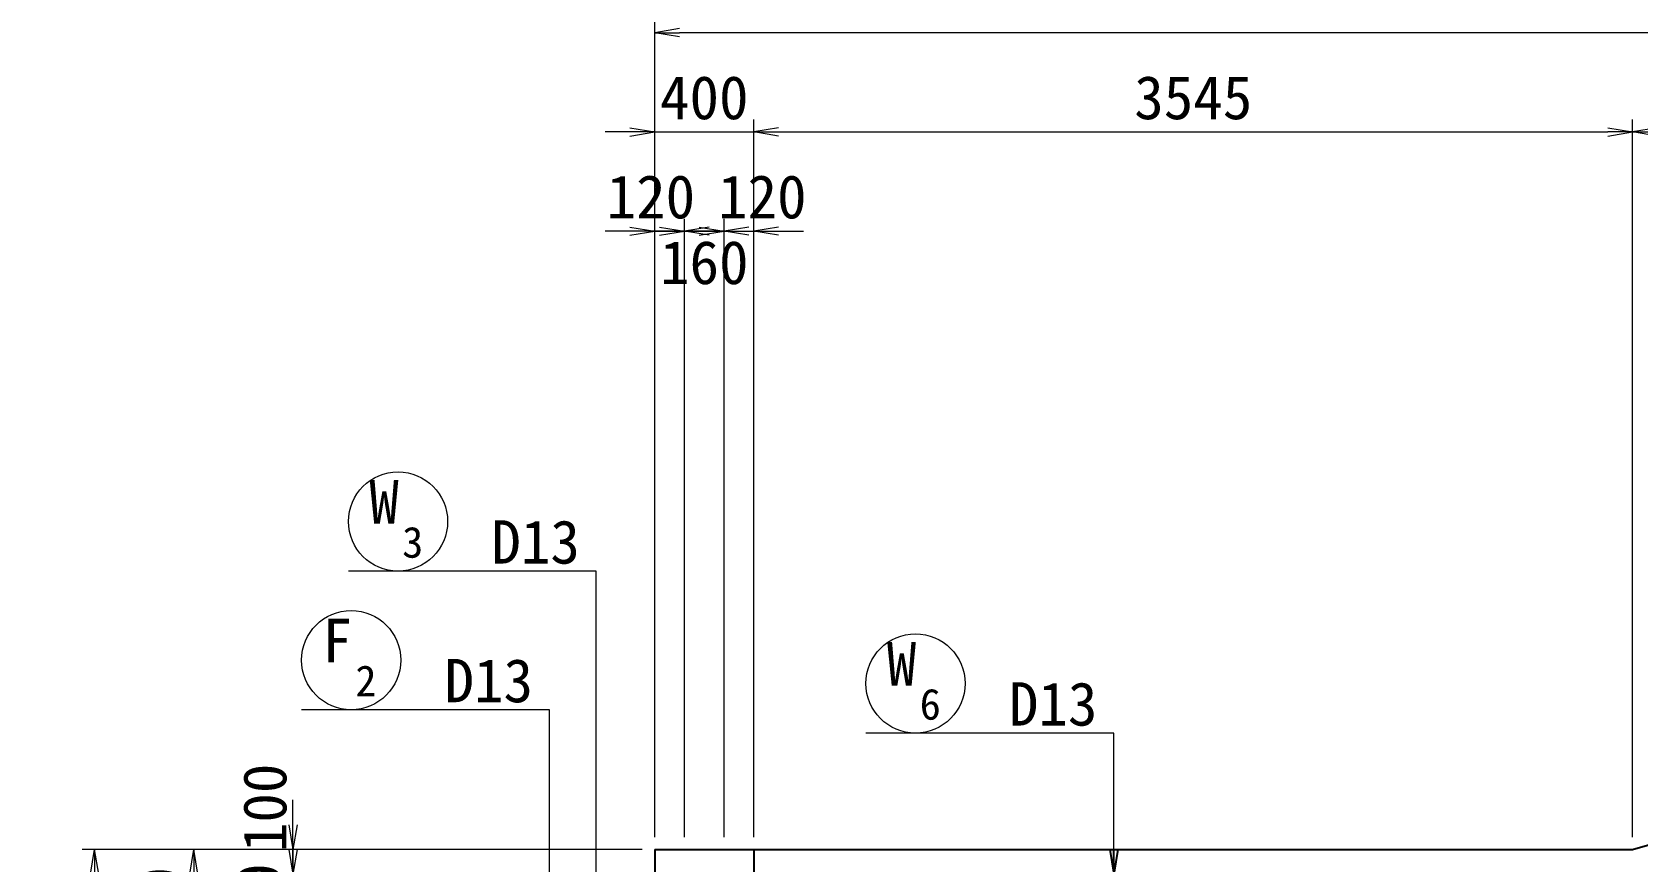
# Model space of a CAD drawing. Header units: millimetres. Extents: x 0 to 126150, y 0 to 29700.
# Drawn here: x 46970 to 53448, y 21142 to 24489 of the extents above; entities that cross this region are included whole.
import ezdxf
from ezdxf.enums import TextEntityAlignment as Align

# ---------------------------------------------------------------- set-up
doc = ezdxf.new("R2010")
doc.units = ezdxf.units.MM
doc.header["$LTSCALE"] = 500
doc.linetypes.add('DASHED2', pattern=[0.375, 0.25, -0.125])
doc.layers.get('Defpoints').update_dxf_attribs({"color": 8})
for name, color, linetype, lineweight in [('D-STR', 3, 'Continuous', 25), ('D-STR-DIM', 7, 'Continuous', 13), ('D-STR-HTXT', 4, 'Continuous', 13), ('D-STR-TXT', 7, 'Continuous', 13)]:
    doc.layers.add(name, color=color, linetype=linetype, lineweight=lineweight)
doc.styles.add('YOKO_GOTHIC', font='')
doc.styles.get('YOKO_GOTHIC').set_extended_font_data('MS Gothic')
doc.dimstyles.new('S50', dxfattribs={"dimscale": 50, "dimtxt": 3.5, "dimasz": 2, "dimexe": 1, "dimexo": 1, "dimgap": 1, "dimtad": 1, "dimdec": 0, "dimzin": 1, "dimdsep": 46, "dimtxsty": 'YOKO_GOTHIC', "dimblk": 'OPEN', "dimcen": 0, "dimclrd": 256, "dimclre": 256, "dimclrt": 256, "dimaunit": 1, "dimadec": 3, "dimazin": 0, "dimtfac": 1, "dimtdec": 0, "dimtix": 1, "dimtmove": 2, "dimatfit": 3, "dimldrblk": 'OPEN', "dimfxl": 1, "dimlwd": -1, "dimlwe": -1, "dimarcsym": 2})

# ---------------------------------------------------------------- blocks, each defined once
blk = doc.blocks.new('_Open')
at = {"color": 0, "linetype": 'ByBlock', "lineweight": -2}
for p, q in [((-1, 0.167), (0, 0)), ((-1, -0.167), (0, 0)), ((0, 0), (-1, 0))]:
    blk.add_line(p, q, dxfattribs=at)
blk = doc.blocks.new('*D112')
at = {"layer": 'D-STR-DIM', "ltscale": 1500, "transparency": 16777216}
for p, q in [((48022.1, 21292.3), (48022.1, 21392.3)), ((49431.5, 21192.3), (47972.1, 21192.3)), ((48022.1, 21192.3), (48022.1, 21092.3)), ((49431.5, 21092.3), (47972.1, 21092.3)), ((48022.1, 20992.3), (48022.1, 20892.3))]:
    blk.add_line(p, q, dxfattribs=at)
at = {"layer": 'Defpoints', "color": 0, "ltscale": 1500, "transparency": 16777216}
for p in [(49481.5, 21192.3), (48022.1, 21092.3), (49481.5, 21092.3)]:
    blk.add_point(p, dxfattribs=at)
at = {"layer": 'D-STR-DIM', "ltscale": 1500, "transparency": 16777216, "xscale": 100, "yscale": 100, "zscale": 100}
for p, rotation in [((48022.1, 21192.3), 270), ((48022.1, 21092.3), 90)]:
    blk.add_blockref('_Open', p, dxfattribs=dict(at, rotation=rotation))
at = {"layer": 'D-STR-DIM', "ltscale": 1500, "transparency": 16777216, "insert": (47909.6, 21360.1), "char_height": 175, "attachment_point": 5, "rotation": 90, "style": 'YOKO_GOTHIC'}
blk.add_mtext('100', dxfattribs=at)
blk = doc.blocks.new('*D113')
at = {"layer": 'D-STR-DIM', "ltscale": 1500, "transparency": 16777216}
for p, q in [((48022.1, 21192.3), (48022.1, 21292.3)), ((49431.5, 21092.3), (47972.1, 21092.3)), ((48022.1, 21092.3), (48022.1, 20822.3)), ((49431.5, 20822.3), (47972.1, 20822.3)), ((48022.1, 20722.3), (48022.1, 20622.3))]:
    blk.add_line(p, q, dxfattribs=at)
at = {"layer": 'Defpoints', "color": 0, "ltscale": 1500, "transparency": 16777216}
for p in [(49481.5, 21092.3), (48022.1, 20822.3), (49481.5, 20822.3)]:
    blk.add_point(p, dxfattribs=at)
at = {"layer": 'D-STR-DIM', "ltscale": 1500, "transparency": 16777216, "xscale": 100, "yscale": 100, "zscale": 100}
for p, rotation in [((48022.1, 21092.3), 270), ((48022.1, 20822.3), 90)]:
    blk.add_blockref('_Open', p, dxfattribs=dict(at, rotation=rotation))
at = {"layer": 'D-STR-DIM', "ltscale": 1500, "transparency": 16777216, "insert": (47884.6, 20957.3), "char_height": 175, "attachment_point": 5, "rotation": 90, "style": 'YOKO_GOTHIC'}
blk.add_mtext('270', dxfattribs=at)
blk = doc.blocks.new('*D118')
at = {"layer": 'D-STR-DIM', "ltscale": 1500, "transparency": 16777216}
for p, q in [((49431.5, 21192.3), (47572.1, 21192.3)), ((47622.1, 20792.3), (47622.1, 21092.3)), ((49431.5, 20692.3), (47572.1, 20692.3))]:
    blk.add_line(p, q, dxfattribs=at)
at = {"layer": 'Defpoints', "color": 0, "ltscale": 1500, "transparency": 16777216}
for p in [(47622.1, 21192.3), (49481.5, 21192.3), (49481.5, 20692.3)]:
    blk.add_point(p, dxfattribs=at)
at = {"layer": 'D-STR-DIM', "ltscale": 1500, "transparency": 16777216, "xscale": 100, "yscale": 100, "zscale": 100}
for p, rotation in [((47622.1, 21192.3), 90), ((47622.1, 20692.3), 270)]:
    blk.add_blockref('_Open', p, dxfattribs=dict(at, rotation=rotation))
at = {"layer": 'D-STR-DIM', "ltscale": 1500, "transparency": 16777216, "insert": (47484.6, 20942.3), "char_height": 175, "attachment_point": 5, "rotation": 90, "style": 'YOKO_GOTHIC'}
blk.add_mtext('500', dxfattribs=at)
blk = doc.blocks.new('*D119')
at = {"layer": 'D-STR-DIM', "ltscale": 1500, "transparency": 16777216}
for p, q in [((49431.5, 21192.3), (47172.1, 21192.3)), ((47222.1, 19792.3), (47222.1, 21092.3)), ((49431.5, 19692.3), (47172.1, 19692.3))]:
    blk.add_line(p, q, dxfattribs=at)
at = {"layer": 'Defpoints', "color": 0, "ltscale": 1500, "transparency": 16777216}
for p in [(47222.1, 21192.3), (49481.5, 21192.3), (49481.5, 19692.3)]:
    blk.add_point(p, dxfattribs=at)
at = {"layer": 'D-STR-DIM', "ltscale": 1500, "transparency": 16777216, "xscale": 100, "yscale": 100, "zscale": 100}
for p, rotation in [((47222.1, 21192.3), 90), ((47222.1, 19692.3), 270)]:
    blk.add_blockref('_Open', p, dxfattribs=dict(at, rotation=rotation))
at = {"layer": 'D-STR-DIM', "ltscale": 1500, "transparency": 16777216, "insert": (47084.6, 20442.3), "char_height": 175, "attachment_point": 5, "rotation": 90, "style": 'YOKO_GOTHIC'}
blk.add_mtext('1500', dxfattribs=at)
blk = doc.blocks.new('*D120')
at = {"layer": 'D-STR-DIM', "ltscale": 1500, "transparency": 16777216}
for p, q in [((49481.5, 21242.3), (49481.5, 23736.1)), ((49601.5, 21242.3), (49601.5, 23736.1)), ((49381.5, 23686.1), (49281.5, 23686.1)), ((49481.5, 23686.1), (49601.5, 23686.1)), ((49701.5, 23686.1), (49801.5, 23686.1))]:
    blk.add_line(p, q, dxfattribs=at)
at = {"layer": 'Defpoints', "color": 0, "ltscale": 1500, "transparency": 16777216}
for p in [(49601.5, 23686.1), (49481.5, 21192.3), (49601.5, 21192.3)]:
    blk.add_point(p, dxfattribs=at)
at = {"layer": 'D-STR-DIM', "ltscale": 1500, "transparency": 16777216, "xscale": 100, "yscale": 100, "zscale": 100}
blk.add_blockref('_Open', (49481.5, 23686.1), dxfattribs=at)
at = {"layer": 'D-STR-DIM', "ltscale": 1500, "transparency": 16777216, "xscale": 100, "yscale": 100, "zscale": 100, "rotation": 180}
blk.add_blockref('_Open', (49601.5, 23686.1), dxfattribs=at)
at = {"layer": 'D-STR-DIM', "ltscale": 1500, "transparency": 16777216, "insert": (49466, 23823.6), "char_height": 175, "attachment_point": 5, "style": 'YOKO_GOTHIC'}
blk.add_mtext('120', dxfattribs=at)
blk = doc.blocks.new('*D121')
at = {"layer": 'D-STR-DIM', "ltscale": 1500, "transparency": 16777216}
for p, q in [((49601.5, 21242.3), (49601.5, 23736.1)), ((49761.5, 21242.3), (49761.5, 23736.1)), ((49501.5, 23686.1), (49401.5, 23686.1)), ((49601.5, 23686.1), (49761.5, 23686.1)), ((49861.5, 23686.1), (49961.5, 23686.1))]:
    blk.add_line(p, q, dxfattribs=at)
at = {"layer": 'Defpoints', "color": 0, "ltscale": 1500, "transparency": 16777216}
for p in [(49761.5, 23686.1), (49601.5, 21192.3), (49761.5, 21192.3)]:
    blk.add_point(p, dxfattribs=at)
at = {"layer": 'D-STR-DIM', "ltscale": 1500, "transparency": 16777216, "xscale": 100, "yscale": 100, "zscale": 100}
blk.add_blockref('_Open', (49601.5, 23686.1), dxfattribs=at)
at = {"layer": 'D-STR-DIM', "ltscale": 1500, "transparency": 16777216, "xscale": 100, "yscale": 100, "zscale": 100, "rotation": 180}
blk.add_blockref('_Open', (49761.5, 23686.1), dxfattribs=at)
at = {"layer": 'D-STR-DIM', "ltscale": 1500, "transparency": 16777216, "insert": (49681.5, 23558.6), "char_height": 175, "attachment_point": 5, "style": 'YOKO_GOTHIC'}
blk.add_mtext('160', dxfattribs=at)
blk = doc.blocks.new('*D122')
at = {"layer": 'D-STR-DIM', "ltscale": 1500, "transparency": 16777216}
for p, q in [((49761.5, 21242.3), (49761.5, 23736.1)), ((49881.5, 21242.3), (49881.5, 23736.1)), ((49661.5, 23686.1), (49561.5, 23686.1)), ((49761.5, 23686.1), (49881.5, 23686.1)), ((49981.5, 23686.1), (50081.5, 23686.1))]:
    blk.add_line(p, q, dxfattribs=at)
at = {"layer": 'Defpoints', "color": 0, "ltscale": 1500, "transparency": 16777216}
for p in [(49881.5, 23686.1), (49761.5, 21192.3), (49881.5, 21192.3)]:
    blk.add_point(p, dxfattribs=at)
at = {"layer": 'D-STR-DIM', "ltscale": 1500, "transparency": 16777216, "xscale": 100, "yscale": 100, "zscale": 100}
blk.add_blockref('_Open', (49761.5, 23686.1), dxfattribs=at)
at = {"layer": 'D-STR-DIM', "ltscale": 1500, "transparency": 16777216, "xscale": 100, "yscale": 100, "zscale": 100, "rotation": 180}
blk.add_blockref('_Open', (49881.5, 23686.1), dxfattribs=at)
at = {"layer": 'D-STR-DIM', "ltscale": 1500, "transparency": 16777216, "insert": (49915.6, 23823.6), "char_height": 175, "attachment_point": 5, "style": 'YOKO_GOTHIC'}
blk.add_mtext('120', dxfattribs=at)
blk = doc.blocks.new('*D123')
at = {"layer": 'D-STR-DIM', "ltscale": 1500, "transparency": 16777216}
for p, q in [((49481.5, 21242.3), (49481.5, 24136.1)), ((49881.5, 21242.3), (49881.5, 24136.1)), ((49381.5, 24086.1), (49281.5, 24086.1)), ((49481.5, 24086.1), (49881.5, 24086.1)), ((49981.5, 24086.1), (50081.5, 24086.1))]:
    blk.add_line(p, q, dxfattribs=at)
at = {"layer": 'Defpoints', "color": 0, "ltscale": 1500, "transparency": 16777216}
for p in [(49881.5, 24086.1), (49481.5, 21192.3), (49881.5, 21192.3)]:
    blk.add_point(p, dxfattribs=at)
at = {"layer": 'D-STR-DIM', "ltscale": 1500, "transparency": 16777216, "xscale": 100, "yscale": 100, "zscale": 100}
blk.add_blockref('_Open', (49481.5, 24086.1), dxfattribs=at)
at = {"layer": 'D-STR-DIM', "ltscale": 1500, "transparency": 16777216, "xscale": 100, "yscale": 100, "zscale": 100, "rotation": 180}
blk.add_blockref('_Open', (49881.5, 24086.1), dxfattribs=at)
at = {"layer": 'D-STR-DIM', "ltscale": 1500, "transparency": 16777216, "insert": (49681.5, 24223.6), "char_height": 175, "attachment_point": 5, "style": 'YOKO_GOTHIC'}
blk.add_mtext('400', dxfattribs=at)
blk = doc.blocks.new('*D124')
at = {"layer": 'D-STR-DIM', "ltscale": 1500, "transparency": 16777216}
for p, q in [((49881.5, 21242.3), (49881.5, 24136.1)), ((53427, 21242.3), (53427, 24136.1)), ((49981.5, 24086.1), (53327, 24086.1))]:
    blk.add_line(p, q, dxfattribs=at)
at = {"layer": 'Defpoints', "color": 0, "ltscale": 1500, "transparency": 16777216}
for p in [(53427, 24086.1), (49881.5, 21192.3), (53427, 21192.3)]:
    blk.add_point(p, dxfattribs=at)
at = {"layer": 'D-STR-DIM', "ltscale": 1500, "transparency": 16777216, "xscale": 100, "yscale": 100, "zscale": 100, "rotation": 180}
blk.add_blockref('_Open', (49881.5, 24086.1), dxfattribs=at)
at = {"layer": 'D-STR-DIM', "ltscale": 1500, "transparency": 16777216, "xscale": 100, "yscale": 100, "zscale": 100}
blk.add_blockref('_Open', (53427, 24086.1), dxfattribs=at)
at = {"layer": 'D-STR-DIM', "ltscale": 1500, "transparency": 16777216, "insert": (51654.3, 24223.6), "char_height": 175, "attachment_point": 5, "style": 'YOKO_GOTHIC'}
blk.add_mtext('3545', dxfattribs=at)
blk = doc.blocks.new('*D125')
at = {"layer": 'D-STR-DIM', "ltscale": 1500, "transparency": 16777216}
for p, q in [((53427, 21242.3), (53427, 24136.1)), ((61581.5, 23572.1), (61581.5, 24136.1)), ((53527, 24086.1), (61481.5, 24086.1))]:
    blk.add_line(p, q, dxfattribs=at)
at = {"layer": 'Defpoints', "color": 0, "ltscale": 1500, "transparency": 16777216}
for p in [(61581.5, 24086.1), (61581.5, 23522.1), (53427, 21192.3)]:
    blk.add_point(p, dxfattribs=at)
at = {"layer": 'D-STR-DIM', "ltscale": 1500, "transparency": 16777216, "xscale": 100, "yscale": 100, "zscale": 100, "rotation": 180}
blk.add_blockref('_Open', (53427, 24086.1), dxfattribs=at)
at = {"layer": 'D-STR-DIM', "ltscale": 1500, "transparency": 16777216, "xscale": 100, "yscale": 100, "zscale": 100}
blk.add_blockref('_Open', (61581.5, 24086.1), dxfattribs=at)
at = {"layer": 'D-STR-DIM', "ltscale": 1500, "transparency": 16777216, "insert": (57504.3, 24223.6), "char_height": 175, "attachment_point": 5, "style": 'YOKO_GOTHIC'}
blk.add_mtext('8155', dxfattribs=at)
blk = doc.blocks.new('*D126')
at = {"layer": 'D-STR-DIM', "ltscale": 1500, "transparency": 16777216}
for p, q in [((49481.5, 21242.3), (49481.5, 24536.1)), ((61581.5, 23572.1), (61581.5, 24536.1)), ((61481.5, 24486.1), (49581.5, 24486.1))]:
    blk.add_line(p, q, dxfattribs=at)
at = {"layer": 'Defpoints', "color": 0, "ltscale": 1500, "transparency": 16777216}
for p in [(49481.5, 24486.1), (61581.5, 23522.1), (49481.5, 21192.3)]:
    blk.add_point(p, dxfattribs=at)
at = {"layer": 'D-STR-DIM', "ltscale": 1500, "transparency": 16777216, "xscale": 100, "yscale": 100, "zscale": 100, "rotation": 180}
blk.add_blockref('_Open', (49481.5, 24486.1), dxfattribs=at)
at = {"layer": 'D-STR-DIM', "ltscale": 1500, "transparency": 16777216, "xscale": 100, "yscale": 100, "zscale": 100}
blk.add_blockref('_Open', (61581.5, 24486.1), dxfattribs=at)
at = {"layer": 'D-STR-DIM', "ltscale": 1500, "transparency": 16777216, "insert": (55531.5, 24623.6), "char_height": 175, "attachment_point": 5, "style": 'YOKO_GOTHIC'}
blk.add_mtext('12100', dxfattribs=at)

msp = doc.modelspace()

# ---------------------------------------------------------------- linework, layer by layer
at = {"layer": 'D-STR'}
msp.add_line((49481.5, 21192.3), (49481.5, 20292.3), dxfattribs=at)
at = {"layer": 'D-STR', "linetype": 'DASHED2', "ltscale": 1.5}
msp.add_line((49881.5, 21192.3), (49881.5, 20692.3), dxfattribs=at)
at = {"layer": 'D-STR', "ltscale": 0.01}
msp.add_line((50136.1, 21192.3), (50536.1, 21192.3), dxfattribs=at)
at = {"layer": 'D-STR'}
msp.add_lwpolyline([(49481.5, 21192.3), (53427, 21192.3), (61581.5, 23522.1)], dxfattribs=at)
at = {"layer": 'D-STR-HTXT'}
for p, q in [((49246, 22315.2), (48246, 22315.2)), ((49057, 21756), (48057, 21756))]:
    msp.add_line(p, q, dxfattribs=at)
for centre in [(48446, 22515.2), (48257, 21956), (50533.8, 21861.9)]:
    msp.add_circle(centre, 200, dxfattribs=at)

# ---------------------------------------------------------------- texts
at = {"layer": 'D-STR-TXT', "style": 'YOKO_GOTHIC'}
for s, height, p in [('W', 175, (48389.7, 22506.8)), ('3', 125, (48505.3, 22369)), ('F', 175, (48200.7, 21947.7)), ('W', 175, (50477.6, 21853.6)), ('2', 125, (48316.4, 21809.9)), ('6', 125, (50593.2, 21715.8))]:
    msp.add_text(s, height=height, dxfattribs=at).set_placement(p, align=Align.CENTER)
for p in [(48822.5, 22345.2), (48633.5, 21786), (50910.4, 21691.9)]:
    msp.add_text('D13', height=175, dxfattribs=at).set_placement(p)

# ---------------------------------------------------------------- dimensions: what is measured, and where the dimension line sits
at = {"layer": 'D-STR-DIM', "ltscale": 1500}
for base, p1, p2, picture, middle in [((49481.5, 24486.1), (61581.5, 23522.1), (49481.5, 21192.3), '*D126', (55531.5, 24623.6)), ((49881.5, 24086.1), (49481.5, 21192.3), (49881.5, 21192.3), '*D123', (49681.5, 24223.6)), ((53427.0151, 24086.0772), (49881.538, 21192.2782), (53427.0151, 21192.2782), '*D124', (51654.2765, 24223.5772)), ((61581.538, 24086.0772), (53427.0151, 21192.2782), (61581.538, 23522.1419), '*D125', (57504.2765, 24223.5772))]:
    dim = msp.add_linear_dim(base=base, p1=p1, p2=p2, dimstyle='S50', dxfattribs=at)
    dim.commit()
    dim.dimension.update_dxf_attribs({"geometry": picture, "text_midpoint": middle})
for base, p1, p2, picture, middle in [((49601.5, 23686.1), (49481.5, 21192.3), (49601.5, 21192.3), '*D120', (49466, 23823.6)), ((49881.5, 23686.1), (49761.5, 21192.3), (49881.5, 21192.3), '*D122', (49915.6, 23823.6)), ((49761.5, 23686.1), (49601.5, 21192.3), (49761.5, 21192.3), '*D121', (49681.5, 23558.6))]:
    dim = msp.add_linear_dim(base=base, p1=p1, p2=p2, dimstyle='S50', dxfattribs=at)
    dim.commit()
    dim.dimension.update_dxf_attribs({"geometry": picture, "text_midpoint": middle, "dimtype": 160})
dim = msp.add_linear_dim(base=(48022.1, 21092.3), p1=(49481.5, 21192.3), p2=(49481.5, 21092.3), angle=90, dimstyle='S50', dxfattribs=at)
dim.commit()
dim.dimension.update_dxf_attribs({"geometry": '*D112', "text_midpoint": (47909.6, 21360.1), "dimtype": 160})
for base, p1, p2, picture, middle in [((48022.1, 20822.3), (49481.5, 21092.3), (49481.5, 20822.3), '*D113', (47884.6, 20957.3)), ((47222.1, 21192.3), (49481.5, 19692.3), (49481.5, 21192.3), '*D119', (47084.6, 20442.3)), ((47622.1, 21192.3), (49481.5, 20692.3), (49481.5, 21192.3), '*D118', (47484.6, 20942.3))]:
    dim = msp.add_linear_dim(base=base, p1=p1, p2=p2, angle=90, dimstyle='S50', dxfattribs=at)
    dim.commit()
    dim.dimension.update_dxf_attribs({"geometry": picture, "text_midpoint": middle})

# ---------------------------------------------------------------- leaders
at = {"layer": 'D-STR-HTXT'}
for points in [[(53221.5, 20994.8), (49246, 20994.8), (49246, 22315.2)], [(53201.5, 20900.4), (49057, 20900.4), (49057, 21756)], [(51333.8, 21092.3), (51333.8, 21661.9), (50333.8, 21661.9)]]:
    msp.add_leader(points, dimstyle='S50', dxfattribs=at)

doc.saveas('drawing.dxf')
